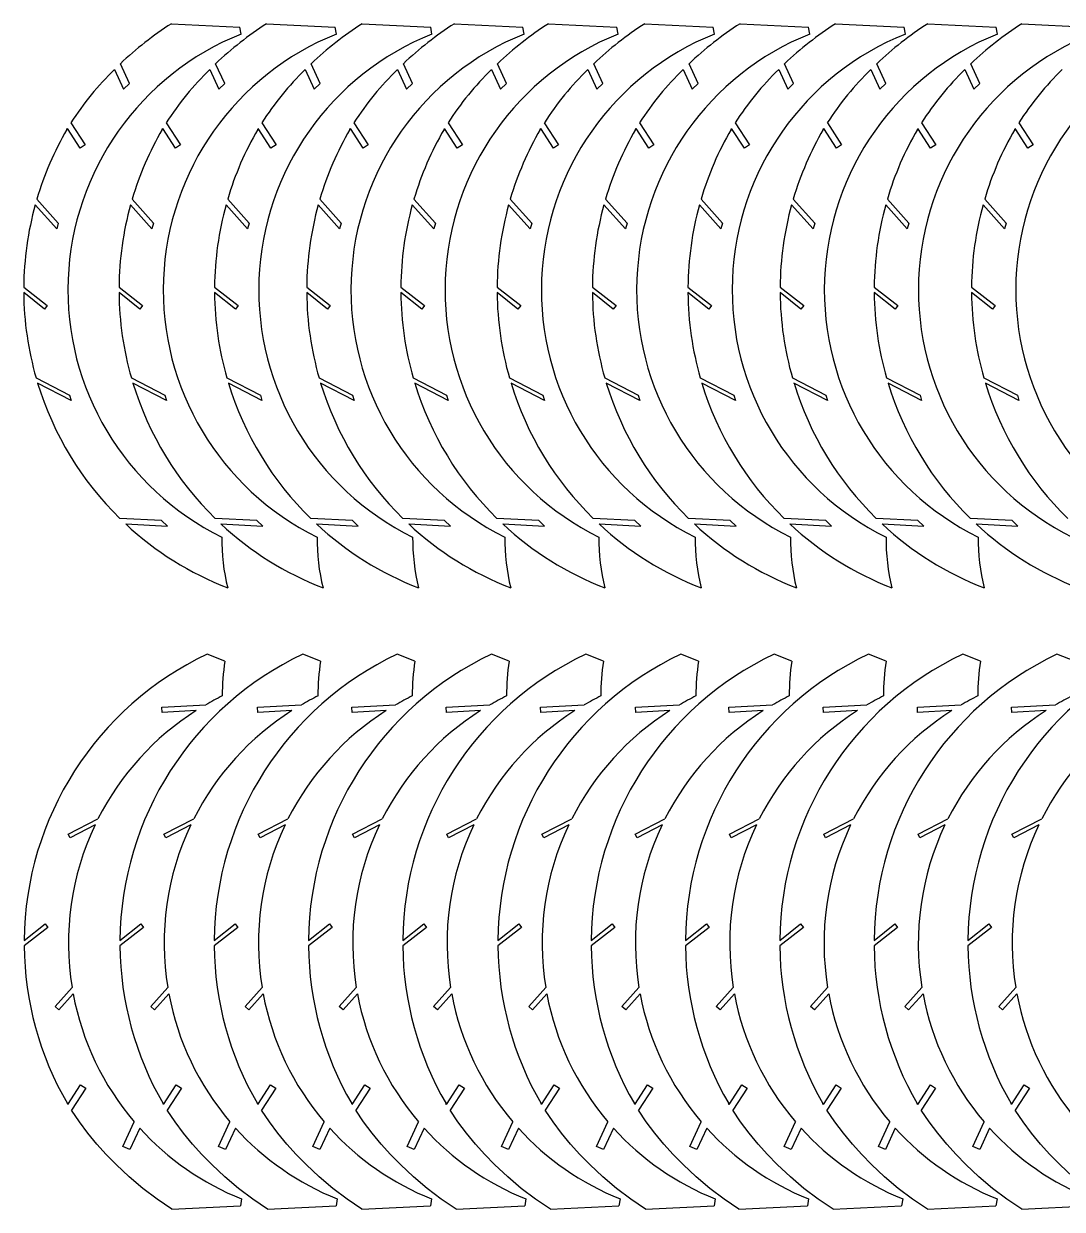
# Model space of a CAD drawing. Extents: x 1.5 to 79, y 1.7 to 45.3.
# Drawn here: x 1.55 to 39.7, y 1.72 to 45.29 of the extents above; entities that cross this region are included whole.
import ezdxf

# ---------------------------------------------------------------- set-up
doc = ezdxf.new("R2010")
doc.units = 0
doc.layers.get('0').update_dxf_attribs({"linetype": 'CONTINUOUS'})

msp = doc.modelspace()

# ---------------------------------------------------------------- linework, layer by layer
at = {"color": 7, "linetype": 'CONTINUOUS'}
for p, q in [((6.973, 45.29), (9.49, 45.158)), ((9.535, 44.909), (9.49, 45.158)), ((10.473, 45.29), (12.991, 45.158)), ((13.035, 44.909), (12.991, 45.158)), ((13.983, 45.29), (16.501, 45.158)), ((16.545, 44.909), (16.501, 45.158)), ((17.368, 45.29), (19.886, 45.158)), ((19.93, 44.909), (19.886, 45.158)), ((20.824, 45.29), (23.342, 45.158)), ((23.387, 44.909), (23.342, 45.158)), ((24.361, 45.29), (26.879, 45.158)), ((26.924, 44.909), (26.879, 45.158)), ((27.862, 45.29), (30.38, 45.158)), ((30.424, 44.909), (30.38, 45.158)), ((31.372, 45.29), (33.889, 45.158)), ((33.934, 44.909), (33.889, 45.158)), ((34.757, 45.29), (37.275, 45.158)), ((37.319, 44.909), (37.275, 45.158)), ((38.213, 45.29), (40.731, 45.158)), ((4.883, 43.61), (5.214, 42.887)), ((5.431, 43.097), (5.099, 43.82)), ((8.383, 43.61), (8.715, 42.887)), ((8.931, 43.097), (8.6, 43.82)), ((11.893, 43.61), (12.224, 42.887)), ((12.441, 43.097), (12.11, 43.82)), ((15.278, 43.61), (15.61, 42.887)), ((15.826, 43.097), (15.495, 43.82)), ((18.734, 43.61), (19.066, 42.887)), ((19.283, 43.097), (18.951, 43.82)), ((22.272, 43.61), (22.603, 42.887)), ((22.82, 43.097), (22.488, 43.82)), ((25.772, 43.61), (26.103, 42.887)), ((26.32, 43.097), (25.989, 43.82)), ((29.282, 43.61), (29.613, 42.887)), ((29.83, 43.097), (29.498, 43.82)), ((32.667, 43.61), (32.998, 42.887)), ((33.215, 43.097), (32.884, 43.82)), ((36.123, 43.61), (36.455, 42.887)), ((36.672, 43.097), (36.34, 43.82)), ((5.214, 42.887), (5.431, 43.097)), ((8.715, 42.887), (8.931, 43.097)), ((12.224, 42.887), (12.441, 43.097)), ((15.61, 42.887), (15.826, 43.097)), ((19.066, 42.887), (19.283, 43.097)), ((22.603, 42.887), (22.82, 43.097)), ((26.103, 42.887), (26.32, 43.097)), ((29.613, 42.887), (29.83, 43.097)), ((32.998, 42.887), (33.215, 43.097)), ((36.455, 42.887), (36.672, 43.097)), ((3.137, 41.407), (3.154, 41.437)), ((3.621, 40.712), (3.154, 41.437)), ((3.285, 41.651), (3.81, 40.834)), ((6.637, 41.407), (6.654, 41.437)), ((7.121, 40.712), (6.654, 41.437)), ((6.785, 41.651), (7.311, 40.834)), ((10.147, 41.407), (10.164, 41.437)), ((10.631, 40.712), (10.164, 41.437)), ((10.295, 41.651), (10.82, 40.834)), ((13.532, 41.407), (13.549, 41.437)), ((14.016, 40.712), (13.549, 41.437)), ((13.68, 41.651), (14.206, 40.834)), ((16.988, 41.407), (17.006, 41.437)), ((17.472, 40.712), (17.006, 41.437)), ((17.136, 41.651), (17.662, 40.834)), ((20.525, 41.407), (20.543, 41.437)), ((21.009, 40.712), (20.543, 41.437)), ((20.673, 41.651), (21.199, 40.834)), ((24.026, 41.407), (24.043, 41.437)), ((24.51, 40.712), (24.043, 41.437)), ((24.174, 41.651), (24.699, 40.834)), ((27.536, 41.407), (27.553, 41.437)), ((28.02, 40.712), (27.553, 41.437)), ((27.684, 41.651), (28.209, 40.834)), ((30.921, 41.407), (30.938, 41.437)), ((31.405, 40.712), (30.938, 41.437)), ((31.069, 41.651), (31.594, 40.834)), ((34.377, 41.407), (34.394, 41.437)), ((34.861, 40.712), (34.394, 41.437)), ((34.525, 41.651), (35.051, 40.834)), ((37.953, 41.407), (37.97, 41.437)), ((38.436, 40.712), (37.97, 41.437)), ((38.1, 41.651), (38.626, 40.834)), ((3.81, 40.834), (3.621, 40.712)), ((7.311, 40.834), (7.121, 40.712)), ((10.82, 40.834), (10.631, 40.712)), ((14.206, 40.834), (14.016, 40.712)), ((17.662, 40.834), (17.472, 40.712)), ((21.199, 40.834), (21.009, 40.712)), ((24.699, 40.834), (24.51, 40.712)), ((28.209, 40.834), (28.02, 40.712)), ((31.594, 40.834), (31.405, 40.712)), ((35.051, 40.834), (34.861, 40.712)), ((38.626, 40.834), (38.436, 40.712)), ((2.033, 38.846), (2.821, 37.964)), ((5.533, 38.846), (6.321, 37.964)), ((9.043, 38.846), (9.831, 37.964)), ((12.428, 38.846), (13.216, 37.964)), ((15.885, 38.846), (16.672, 37.964)), ((19.422, 38.846), (20.21, 37.964)), ((22.922, 38.846), (23.71, 37.964)), ((26.432, 38.846), (27.22, 37.964)), ((29.817, 38.846), (30.605, 37.964)), ((33.274, 38.846), (34.061, 37.964)), ((36.849, 38.846), (37.637, 37.964)), ((2.76, 37.751), (1.972, 38.633)), ((6.26, 37.751), (5.472, 38.633)), ((9.77, 37.751), (8.982, 38.633)), ((13.155, 37.751), (12.367, 38.633)), ((16.611, 37.751), (15.824, 38.633)), ((20.149, 37.751), (19.361, 38.633)), ((23.649, 37.751), (22.861, 38.633)), ((27.159, 37.751), (26.371, 38.633)), ((30.544, 37.751), (29.756, 38.633)), ((34, 37.751), (33.213, 38.633)), ((37.576, 37.751), (36.788, 38.633)), ((2.821, 37.964), (2.76, 37.751)), ((6.321, 37.964), (6.26, 37.751)), ((9.831, 37.964), (9.77, 37.751)), ((13.216, 37.964), (13.155, 37.751)), ((16.672, 37.964), (16.611, 37.751)), ((20.21, 37.964), (20.149, 37.751)), ((23.71, 37.964), (23.649, 37.751)), ((27.22, 37.964), (27.159, 37.751)), ((30.605, 37.964), (30.544, 37.751)), ((34.061, 37.964), (34, 37.751)), ((37.637, 37.964), (37.576, 37.751)), ((1.55, 35.613), (2.416, 34.929)), ((2.316, 34.802), (1.55, 35.407)), ((5.05, 35.613), (5.917, 34.929)), ((5.817, 34.802), (5.05, 35.407)), ((8.56, 35.613), (9.427, 34.929)), ((9.326, 34.802), (8.56, 35.407)), ((11.945, 35.613), (12.812, 34.929)), ((12.712, 34.802), (11.945, 35.407)), ((15.401, 35.613), (16.268, 34.929)), ((16.168, 34.802), (15.401, 35.407)), ((18.939, 35.613), (19.805, 34.929)), ((19.705, 34.802), (18.939, 35.407)), ((22.439, 35.613), (23.306, 34.929)), ((23.205, 34.802), (22.439, 35.407)), ((25.949, 35.613), (26.815, 34.929)), ((26.715, 34.802), (25.949, 35.407)), ((29.334, 35.613), (30.201, 34.929)), ((30.1, 34.802), (29.334, 35.407)), ((32.79, 35.613), (33.657, 34.929)), ((33.557, 34.802), (32.79, 35.407)), ((36.366, 35.613), (37.232, 34.929)), ((37.132, 34.802), (36.366, 35.407)), ((2.416, 34.929), (2.316, 34.802)), ((5.917, 34.929), (5.817, 34.802)), ((9.427, 34.929), (9.326, 34.802)), ((12.812, 34.929), (12.712, 34.802)), ((16.268, 34.929), (16.168, 34.802)), ((19.805, 34.929), (19.705, 34.802)), ((23.306, 34.929), (23.205, 34.802)), ((26.815, 34.929), (26.715, 34.802)), ((30.201, 34.929), (30.1, 34.802)), ((33.657, 34.929), (33.557, 34.802)), ((37.232, 34.929), (37.132, 34.802)), ((2.003, 32.273), (3.234, 31.639)), ((5.504, 32.273), (6.734, 31.639)), ((9.014, 32.273), (10.244, 31.639)), ((12.399, 32.273), (13.629, 31.639)), ((15.855, 32.273), (17.085, 31.639)), ((19.392, 32.273), (20.623, 31.639)), ((22.893, 32.273), (24.123, 31.639)), ((26.403, 32.273), (27.633, 31.639)), ((29.788, 32.273), (31.018, 31.639)), ((33.244, 32.273), (34.474, 31.639)), ((36.819, 32.273), (38.05, 31.639)), ((3.291, 31.447), (2.06, 32.081)), ((6.791, 31.447), (5.561, 32.081)), ((10.301, 31.447), (9.07, 32.081)), ((13.686, 31.447), (12.456, 32.081)), ((17.142, 31.447), (15.912, 32.081)), ((20.68, 31.447), (19.449, 32.081)), ((24.18, 31.447), (22.949, 32.081)), ((27.69, 31.447), (26.459, 32.081)), ((31.075, 31.447), (29.844, 32.081)), ((34.531, 31.447), (33.301, 32.081)), ((38.107, 31.447), (36.876, 32.081)), ((3.234, 31.639), (3.291, 31.447)), ((6.734, 31.639), (6.791, 31.447)), ((10.244, 31.639), (10.301, 31.447)), ((13.629, 31.639), (13.686, 31.447)), ((17.085, 31.639), (17.142, 31.447)), ((20.623, 31.639), (20.68, 31.447)), ((24.123, 31.639), (24.18, 31.447)), ((27.633, 31.639), (27.69, 31.447)), ((31.018, 31.639), (31.075, 31.447)), ((34.474, 31.639), (34.531, 31.447)), ((38.05, 31.639), (38.107, 31.447)), ((6.614, 27.029), (5.082, 27.11)), ((6.827, 26.826), (6.614, 27.029)), ((10.114, 27.029), (8.582, 27.11)), ((10.327, 26.826), (10.114, 27.029)), ((13.624, 27.029), (12.092, 27.11)), ((13.837, 26.826), (13.624, 27.029)), ((17.009, 27.029), (15.477, 27.11)), ((17.222, 26.826), (17.009, 27.029)), ((20.465, 27.029), (18.934, 27.11)), ((20.679, 26.826), (20.465, 27.029)), ((24.003, 27.029), (22.471, 27.11)), ((24.216, 26.826), (24.003, 27.029)), ((27.503, 27.029), (25.971, 27.11)), ((27.716, 26.826), (27.503, 27.029)), ((31.013, 27.029), (29.481, 27.11)), ((31.226, 26.826), (31.013, 27.029)), ((34.398, 27.029), (32.866, 27.11)), ((34.611, 26.826), (34.398, 27.029)), ((37.854, 27.029), (36.322, 27.11)), ((38.067, 26.826), (37.854, 27.029)), ((5.295, 26.906), (6.827, 26.826)), ((8.795, 26.906), (10.327, 26.826)), ((12.305, 26.906), (13.837, 26.826)), ((15.69, 26.906), (17.222, 26.826)), ((19.147, 26.906), (20.679, 26.826)), ((22.684, 26.906), (24.216, 26.826)), ((26.184, 26.906), (27.716, 26.826)), ((29.694, 26.906), (31.226, 26.826)), ((33.079, 26.906), (34.611, 26.826)), ((36.536, 26.906), (38.067, 26.826)), ((8.941, 21.868), (8.287, 22.123)), ((12.456, 21.868), (11.802, 22.123)), ((15.92, 21.868), (15.266, 22.123)), ((19.384, 21.868), (18.73, 22.123)), ((22.847, 21.868), (22.193, 22.123)), ((26.341, 21.868), (25.687, 22.123)), ((29.767, 21.868), (29.113, 22.123)), ((33.23, 21.868), (32.577, 22.123)), ((36.694, 21.868), (36.04, 22.123)), ((40.158, 21.868), (39.504, 22.123)), ((6.622, 20.176), (8.233, 20.26)), ((6.632, 19.982), (6.622, 20.176)), ((7.883, 20.047), (6.632, 19.982)), ((10.137, 20.176), (11.749, 20.26)), ((10.147, 19.982), (10.137, 20.176)), ((11.399, 20.047), (10.147, 19.982)), ((13.601, 20.176), (15.212, 20.26)), ((13.611, 19.982), (13.601, 20.176)), ((14.863, 20.047), (13.611, 19.982)), ((17.065, 20.176), (18.676, 20.26)), ((17.075, 19.982), (17.065, 20.176)), ((18.326, 20.047), (17.075, 19.982)), ((20.528, 20.176), (22.14, 20.26)), ((20.539, 19.982), (20.528, 20.176)), ((21.79, 20.047), (20.539, 19.982)), ((24.022, 20.176), (25.633, 20.26)), ((24.032, 19.982), (24.022, 20.176)), ((25.283, 20.047), (24.032, 19.982)), ((27.448, 20.176), (29.059, 20.26)), ((27.458, 19.982), (27.448, 20.176)), ((28.709, 20.047), (27.458, 19.982)), ((30.912, 20.176), (32.523, 20.26)), ((30.922, 19.982), (30.912, 20.176)), ((32.173, 20.047), (30.922, 19.982)), ((34.375, 20.176), (35.987, 20.26)), ((34.385, 19.982), (34.375, 20.176)), ((35.637, 20.047), (34.385, 19.982)), ((37.839, 20.176), (39.451, 20.26)), ((37.849, 19.982), (37.839, 20.176)), ((39.101, 20.047), (37.849, 19.982)), ((3.186, 15.502), (4.278, 16.066)), ((4.172, 15.848), (3.252, 15.374)), ((6.701, 15.502), (7.794, 16.066)), ((7.687, 15.848), (6.767, 15.374)), ((10.165, 15.502), (11.257, 16.066)), ((11.151, 15.848), (10.231, 15.374)), ((13.629, 15.502), (14.721, 16.066)), ((14.614, 15.848), (13.695, 15.374)), ((17.092, 15.502), (18.185, 16.066)), ((18.078, 15.848), (17.159, 15.374)), ((20.586, 15.502), (21.678, 16.066)), ((21.572, 15.848), (20.652, 15.374)), ((24.012, 15.502), (25.104, 16.066)), ((24.998, 15.848), (24.078, 15.374)), ((27.475, 15.502), (28.568, 16.066)), ((28.461, 15.848), (27.542, 15.374)), ((30.939, 15.502), (32.032, 16.066)), ((31.925, 15.848), (31.006, 15.374)), ((34.403, 15.502), (35.496, 16.066)), ((35.389, 15.848), (34.469, 15.374)), ((37.851, 15.502), (38.944, 16.066)), ((38.837, 15.848), (37.918, 15.374)), ((3.252, 15.374), (3.186, 15.502)), ((6.767, 15.374), (6.701, 15.502)), ((10.231, 15.374), (10.165, 15.502)), ((13.695, 15.374), (13.629, 15.502)), ((17.159, 15.374), (17.092, 15.502)), ((20.652, 15.374), (20.586, 15.502)), ((24.078, 15.374), (24.012, 15.502)), ((27.542, 15.374), (27.475, 15.502)), ((31.006, 15.374), (30.939, 15.502)), ((34.469, 15.374), (34.403, 15.502)), ((37.918, 15.374), (37.851, 15.502)), ((1.568, 11.605), (2.334, 12.21)), ((2.334, 12.21), (2.435, 12.083)), ((5.083, 11.605), (5.85, 12.21)), ((5.85, 12.21), (5.95, 12.083)), ((8.547, 11.605), (9.314, 12.21)), ((9.314, 12.21), (9.414, 12.083)), ((12.011, 11.605), (12.777, 12.21)), ((12.777, 12.21), (12.877, 12.083)), ((15.474, 11.605), (16.241, 12.21)), ((16.241, 12.21), (16.341, 12.083)), ((18.968, 11.605), (19.734, 12.21)), ((19.734, 12.21), (19.835, 12.083)), ((22.394, 11.605), (23.16, 12.21)), ((23.16, 12.21), (23.26, 12.083)), ((25.857, 11.605), (26.624, 12.21)), ((26.624, 12.21), (26.724, 12.083)), ((29.321, 11.605), (30.088, 12.21)), ((30.088, 12.21), (30.188, 12.083)), ((32.785, 11.605), (33.552, 12.21)), ((33.552, 12.21), (33.652, 12.083)), ((36.234, 11.605), (37, 12.21)), ((37, 12.21), (37.1, 12.083)), ((2.435, 12.083), (1.568, 11.4)), ((5.95, 12.083), (5.083, 11.4)), ((9.414, 12.083), (8.547, 11.4)), ((12.877, 12.083), (12.011, 11.4)), ((16.341, 12.083), (15.474, 11.4)), ((19.835, 12.083), (18.968, 11.4)), ((23.26, 12.083), (22.394, 11.4)), ((26.724, 12.083), (25.857, 11.4)), ((30.188, 12.083), (29.321, 11.4)), ((33.652, 12.083), (32.785, 11.4)), ((37.1, 12.083), (36.234, 11.4)), ((2.699, 9.173), (3.324, 9.873)), ((3.365, 9.638), (2.839, 9.048)), ((6.214, 9.173), (6.84, 9.873)), ((6.881, 9.638), (6.354, 9.048)), ((9.678, 9.173), (10.303, 9.873)), ((10.345, 9.638), (9.818, 9.048)), ((13.142, 9.173), (13.767, 9.873)), ((13.808, 9.638), (13.282, 9.048)), ((16.606, 9.173), (17.231, 9.873)), ((17.272, 9.638), (16.745, 9.048)), ((20.099, 9.173), (20.724, 9.873)), ((20.766, 9.638), (20.239, 9.048)), ((23.525, 9.173), (24.15, 9.873)), ((24.191, 9.638), (23.665, 9.048)), ((26.989, 9.173), (27.614, 9.873)), ((27.655, 9.638), (27.129, 9.048)), ((30.453, 9.173), (31.078, 9.873)), ((31.119, 9.638), (30.592, 9.048)), ((33.916, 9.173), (34.542, 9.873)), ((34.583, 9.638), (34.056, 9.048)), ((37.365, 9.173), (37.99, 9.873)), ((38.031, 9.638), (37.505, 9.048)), ((2.839, 9.048), (2.699, 9.173)), ((6.354, 9.048), (6.214, 9.173)), ((9.818, 9.048), (9.678, 9.173)), ((13.282, 9.048), (13.142, 9.173)), ((16.745, 9.048), (16.606, 9.173)), ((20.239, 9.048), (20.099, 9.173)), ((23.665, 9.048), (23.525, 9.173)), ((27.129, 9.048), (26.989, 9.173)), ((30.592, 9.048), (30.453, 9.173)), ((34.056, 9.048), (33.916, 9.173)), ((37.505, 9.048), (37.365, 9.173)), ((3.172, 5.575), (3.639, 6.3)), ((3.828, 6.178), (3.303, 5.361)), ((3.639, 6.3), (3.828, 6.178)), ((6.687, 5.575), (7.154, 6.3)), ((7.344, 6.178), (6.818, 5.361)), ((7.154, 6.3), (7.344, 6.178)), ((10.151, 5.575), (10.618, 6.3)), ((10.808, 6.178), (10.282, 5.361)), ((10.618, 6.3), (10.808, 6.178)), ((13.615, 5.575), (14.082, 6.3)), ((14.271, 6.178), (13.745, 5.361)), ((14.082, 6.3), (14.271, 6.178)), ((17.079, 5.575), (17.545, 6.3)), ((17.735, 6.178), (17.209, 5.361)), ((17.545, 6.3), (17.735, 6.178)), ((20.572, 5.575), (21.039, 6.3)), ((21.228, 6.178), (20.703, 5.361)), ((21.039, 6.3), (21.228, 6.178)), ((23.998, 5.575), (24.465, 6.3)), ((24.654, 6.178), (24.129, 5.361)), ((24.465, 6.3), (24.654, 6.178)), ((27.462, 5.575), (27.928, 6.3)), ((28.118, 6.178), (27.592, 5.361)), ((27.928, 6.3), (28.118, 6.178)), ((30.926, 5.575), (31.392, 6.3)), ((31.582, 6.178), (31.056, 5.361)), ((31.392, 6.3), (31.582, 6.178)), ((34.389, 5.575), (34.856, 6.3)), ((35.046, 6.178), (34.52, 5.361)), ((34.856, 6.3), (35.046, 6.178)), ((37.838, 5.575), (38.304, 6.3)), ((38.494, 6.178), (37.968, 5.361)), ((38.304, 6.3), (38.494, 6.178)), ((3.172, 5.575), (3.155, 5.605)), ((6.687, 5.575), (6.67, 5.605)), ((10.151, 5.575), (10.134, 5.605)), ((13.615, 5.575), (13.598, 5.605)), ((17.079, 5.575), (17.061, 5.605)), ((20.572, 5.575), (20.555, 5.605)), ((23.998, 5.575), (23.981, 5.605)), ((27.462, 5.575), (27.444, 5.605)), ((30.926, 5.575), (30.908, 5.605)), ((34.389, 5.575), (34.372, 5.605)), ((37.838, 5.575), (37.821, 5.605)), ((5.19, 4.034), (5.606, 4.941)), ((8.706, 4.034), (9.122, 4.941)), ((12.17, 4.034), (12.585, 4.941)), ((15.633, 4.034), (16.049, 4.941)), ((19.097, 4.034), (19.513, 4.941)), ((22.591, 4.034), (23.006, 4.941)), ((26.016, 4.034), (26.432, 4.941)), ((29.48, 4.034), (29.896, 4.941)), ((32.944, 4.034), (33.36, 4.941)), ((36.408, 4.034), (36.824, 4.941)), ((5.812, 4.707), (5.449, 3.915)), ((9.327, 4.707), (8.964, 3.915)), ((12.791, 4.707), (12.428, 3.915)), ((16.255, 4.707), (15.892, 3.915)), ((19.719, 4.707), (19.356, 3.915)), ((23.212, 4.707), (22.849, 3.915)), ((26.638, 4.707), (26.275, 3.915)), ((30.102, 4.707), (29.739, 3.915)), ((33.565, 4.707), (33.203, 3.915)), ((37.029, 4.707), (36.666, 3.915)), ((5.449, 3.915), (5.19, 4.034)), ((8.964, 3.915), (8.706, 4.034)), ((12.428, 3.915), (12.17, 4.034)), ((15.892, 3.915), (15.633, 4.034)), ((19.356, 3.915), (19.097, 4.034)), ((22.849, 3.915), (22.591, 4.034)), ((26.275, 3.915), (26.016, 4.034)), ((29.739, 3.915), (29.48, 4.034)), ((33.203, 3.915), (32.944, 4.034)), ((36.666, 3.915), (36.408, 4.034)), ((6.991, 1.722), (9.509, 1.854)), ((9.553, 2.103), (9.509, 1.854)), ((10.506, 1.722), (13.024, 1.854)), ((13.069, 2.103), (13.024, 1.854)), ((13.97, 1.722), (16.488, 1.854)), ((16.532, 2.103), (16.488, 1.854)), ((17.434, 1.722), (19.951, 1.854)), ((19.996, 2.103), (19.951, 1.854)), ((20.897, 1.722), (23.415, 1.854)), ((23.46, 2.103), (23.415, 1.854)), ((24.391, 1.722), (26.909, 1.854)), ((26.953, 2.103), (26.909, 1.854)), ((27.817, 1.722), (30.335, 1.854)), ((30.379, 2.103), (30.335, 1.854)), ((31.28, 1.722), (33.798, 1.854)), ((33.843, 2.103), (33.798, 1.854)), ((34.744, 1.722), (37.262, 1.854)), ((37.307, 2.103), (37.262, 1.854)), ((38.208, 1.722), (40.726, 1.854))]:
    msp.add_line(p, q, dxfattribs=at)
for points in [[(6.991, 1.722), (6.447, 2.093), (5.921, 2.492), (5.42, 2.915), (4.942, 3.362), (4.582, 3.73), (4.235, 4.115), (3.905, 4.516), (3.593, 4.93), (3.303, 5.361)], [(10.506, 1.722), (9.962, 2.093), (9.436, 2.492), (8.935, 2.915), (8.457, 3.362), (8.097, 3.73), (7.751, 4.115), (7.42, 4.516), (7.109, 4.93), (6.818, 5.361)], [(13.97, 1.722), (13.426, 2.093), (12.9, 2.492), (12.399, 2.915), (11.921, 3.362), (11.561, 3.73), (11.214, 4.115), (10.884, 4.516), (10.572, 4.93), (10.282, 5.361)], [(17.434, 1.722), (16.889, 2.093), (16.364, 2.492), (15.863, 2.915), (15.384, 3.362), (15.024, 3.73), (14.678, 4.115), (14.348, 4.516), (14.036, 4.93), (13.745, 5.361)], [(20.897, 1.722), (20.353, 2.093), (19.827, 2.492), (19.327, 2.915), (18.848, 3.362), (18.488, 3.73), (18.142, 4.115), (17.812, 4.516), (17.5, 4.93), (17.209, 5.361)], [(24.391, 1.722), (23.847, 2.093), (23.321, 2.492), (22.82, 2.915), (22.342, 3.362), (21.982, 3.73), (21.635, 4.115), (21.305, 4.516), (20.993, 4.93), (20.703, 5.361)], [(27.817, 1.722), (27.273, 2.093), (26.747, 2.492), (26.246, 2.915), (25.768, 3.362), (25.408, 3.73), (25.061, 4.115), (24.731, 4.516), (24.419, 4.93), (24.129, 5.361)], [(31.28, 1.722), (30.736, 2.093), (30.211, 2.492), (29.71, 2.915), (29.231, 3.362), (28.871, 3.73), (28.525, 4.115), (28.195, 4.516), (27.883, 4.93), (27.592, 5.361)], [(34.744, 1.722), (34.2, 2.093), (33.674, 2.492), (33.174, 2.915), (32.695, 3.362), (32.335, 3.73), (31.989, 4.115), (31.659, 4.516), (31.347, 4.93), (31.056, 5.361)], [(38.208, 1.722), (37.664, 2.093), (37.138, 2.492), (36.637, 2.915), (36.159, 3.362), (35.799, 3.73), (35.453, 4.115), (35.122, 4.516), (34.811, 4.93), (34.52, 5.361)], [(41.657, 1.722), (41.112, 2.093), (40.587, 2.492), (40.086, 2.915), (39.607, 3.362), (39.247, 3.73), (38.901, 4.115), (38.571, 4.516), (38.259, 4.93), (37.968, 5.361)]]:
    msp.add_lwpolyline(points, dxfattribs=at)
for centre, radius, start, end in [((13.3, 35.509), 10.126, 111.8286, 243.7767), ((13.913, 34.517), 12.815, 122.7909, 133.4515), ((16.801, 35.509), 10.126, 111.8286, 243.7767), ((17.413, 34.517), 12.815, 122.7909, 133.4515), ((20.31, 35.509), 10.126, 111.8286, 243.7767), ((20.923, 34.517), 12.815, 122.7909, 133.4515), ((23.696, 35.509), 10.126, 111.8286, 243.7767), ((24.308, 34.517), 12.815, 122.7909, 133.4515), ((27.152, 35.509), 10.126, 111.8286, 243.7767), ((27.764, 34.517), 12.815, 122.7909, 133.4515), ((30.689, 35.509), 10.126, 111.8286, 243.7767), ((31.302, 34.517), 12.815, 122.7909, 133.4515), ((34.189, 35.509), 10.126, 111.8286, 243.7767), ((34.802, 34.517), 12.815, 122.7909, 133.4515), ((37.699, 35.509), 10.126, 111.8286, 243.7767), ((38.312, 34.517), 12.815, 122.7909, 133.4515), ((41.084, 35.509), 10.126, 111.8286, 243.7767), ((41.697, 34.517), 12.815, 122.7909, 133.4515), ((44.541, 35.509), 10.126, 111.8286, 243.7767), ((45.153, 34.517), 12.815, 122.7909, 133.4515), ((48.116, 35.509), 10.126, 111.8286, 243.7767), ((12.957, 35.392), 11.521, 134.4953, 147.0954), ((16.458, 35.392), 11.521, 134.4953, 147.0954), ((19.967, 35.392), 11.521, 134.4953, 147.0954), ((23.353, 35.392), 11.521, 134.4953, 147.0954), ((26.809, 35.392), 11.521, 134.4953, 147.0954), ((30.346, 35.392), 11.521, 134.4953, 147.0954), ((33.846, 35.392), 11.521, 134.4953, 147.0954), ((37.356, 35.392), 11.521, 134.4953, 147.0954), ((40.741, 35.392), 11.521, 134.4953, 147.0954), ((44.198, 35.392), 11.521, 134.4953, 147.0954), ((47.773, 35.392), 11.521, 134.4953, 147.0954), ((13.3, 35.509), 11.751, 149.873, 163.5013), ((16.801, 35.509), 11.751, 149.873, 163.5013), ((20.31, 35.509), 11.751, 149.873, 163.5013), ((23.696, 35.509), 11.751, 149.873, 163.5013), ((27.152, 35.509), 11.751, 149.873, 163.5013), ((30.689, 35.509), 11.751, 149.873, 163.5013), ((34.189, 35.509), 11.751, 149.873, 163.5013), ((37.699, 35.509), 11.751, 149.873, 163.5013), ((41.084, 35.509), 11.751, 149.873, 163.5013), ((44.541, 35.509), 11.751, 149.873, 163.5013), ((48.116, 35.509), 11.751, 149.873, 163.5013), ((13.3, 35.509), 11.751, 164.5818, 179.4948), ((16.801, 35.509), 11.751, 164.5818, 179.4948), ((20.31, 35.509), 11.751, 164.5818, 179.4948), ((23.696, 35.509), 11.751, 164.5818, 179.4948), ((27.152, 35.509), 11.751, 164.5818, 179.4948), ((30.689, 35.509), 11.751, 164.5818, 179.4948), ((34.189, 35.509), 11.751, 164.5818, 179.4948), ((37.699, 35.509), 11.751, 164.5818, 179.4948), ((41.084, 35.509), 11.751, 164.5818, 179.4948), ((44.541, 35.509), 11.751, 164.5818, 179.4948), ((48.116, 35.509), 11.751, 164.5818, 179.4948), ((13.3, 35.509), 11.751, 180.4982, 195.9841), ((16.801, 35.509), 11.751, 180.4982, 195.9841), ((20.31, 35.509), 11.751, 180.4982, 195.9841), ((23.696, 35.509), 11.751, 180.4982, 195.9841), ((27.152, 35.509), 11.751, 180.4982, 195.9841), ((30.689, 35.509), 11.751, 180.4982, 195.9841), ((34.189, 35.509), 11.751, 180.4982, 195.9841), ((37.699, 35.509), 11.751, 180.4982, 195.9841), ((41.084, 35.509), 11.751, 180.4982, 195.9841), ((44.541, 35.509), 11.751, 180.4982, 195.9841), ((48.116, 35.509), 11.751, 180.4982, 195.9841), ((13.3, 35.509), 11.751, 196.9609, 225.6236), ((16.801, 35.509), 11.751, 196.9609, 225.6236), ((20.31, 35.509), 11.751, 196.9609, 225.6236), ((23.696, 35.509), 11.751, 196.9609, 225.6236), ((27.152, 35.509), 11.751, 196.9609, 225.6236), ((30.689, 35.509), 11.751, 196.9609, 225.6236), ((34.189, 35.509), 11.751, 196.9609, 225.6236), ((37.699, 35.509), 11.751, 196.9609, 225.6236), ((41.084, 35.509), 11.751, 196.9609, 225.6236), ((44.541, 35.509), 11.751, 196.9609, 225.6236), ((48.116, 35.509), 11.751, 196.9609, 225.6236), ((13.3, 35.509), 11.751, 227.0598, 248.766), ((16.801, 35.509), 11.751, 227.0598, 248.766), ((20.31, 35.509), 11.751, 227.0598, 248.766), ((23.696, 35.509), 11.751, 227.0598, 248.766), ((27.152, 35.509), 11.751, 227.0598, 248.766), ((30.689, 35.509), 11.751, 227.0598, 248.766), ((34.189, 35.509), 11.751, 227.0598, 248.766), ((37.699, 35.509), 11.751, 227.0598, 248.766), ((41.084, 35.509), 11.751, 227.0598, 248.766), ((44.541, 35.509), 11.751, 227.0598, 248.766), ((16.207, 26.34), 7.382, 179.3412, 193.9892), ((19.708, 26.34), 7.382, 179.3412, 193.9892), ((23.218, 26.34), 7.382, 179.3412, 193.9892), ((26.603, 26.34), 7.382, 179.3412, 193.9892), ((30.059, 26.34), 7.382, 179.3412, 193.9892), ((33.596, 26.34), 7.382, 179.3412, 193.9892), ((37.097, 26.34), 7.382, 179.3412, 193.9892), ((40.606, 26.34), 7.382, 179.3412, 193.9892), ((43.992, 26.34), 7.382, 179.3412, 193.9892), ((13.318, 11.503), 11.751, 115.3518, 179.5018), ((16.834, 11.503), 11.751, 115.3518, 179.5018), ((20.297, 11.503), 11.751, 115.3518, 179.5018), ((16.366, 20.663), 7.523, 170.7842, 180.58), ((23.761, 11.503), 11.751, 115.3518, 179.5018), ((19.881, 20.663), 7.523, 170.7842, 180.58), ((27.225, 11.503), 11.751, 115.3518, 179.5018), ((23.345, 20.663), 7.523, 170.7842, 180.58), ((30.718, 11.503), 11.751, 115.3518, 179.5018), ((26.809, 20.663), 7.523, 170.7842, 180.58), ((34.144, 11.503), 11.751, 115.3518, 179.5018), ((30.273, 20.663), 7.523, 170.7842, 180.58), ((37.608, 11.503), 11.751, 115.3518, 179.5018), ((33.766, 20.663), 7.523, 170.7842, 180.58), ((41.072, 11.503), 11.751, 115.3518, 179.5018), ((37.192, 20.663), 7.523, 170.7842, 180.58), ((44.536, 11.503), 11.751, 115.3518, 179.5018), ((40.656, 20.663), 7.523, 170.7842, 180.58), ((47.984, 11.503), 11.751, 115.3518, 179.5018), ((44.12, 20.663), 7.523, 170.7842, 180.58), ((13.318, 11.503), 10.126, 116.2233, 120.1435), ((16.834, 11.503), 10.126, 116.2233, 120.1435), ((20.297, 11.503), 10.126, 116.2233, 120.1435), ((23.761, 11.503), 10.126, 116.2233, 120.1435), ((27.225, 11.503), 10.126, 116.2233, 120.1435), ((30.718, 11.503), 10.126, 116.2233, 120.1435), ((34.144, 11.503), 10.126, 116.2233, 120.1435), ((37.608, 11.503), 10.126, 116.2233, 120.1435), ((41.072, 11.503), 10.126, 116.2233, 120.1435), ((44.536, 11.503), 10.126, 116.2233, 120.1435), ((13.318, 11.503), 10.126, 122.4612, 153.2211), ((16.834, 11.503), 10.126, 122.4612, 153.2211), ((20.297, 11.503), 10.126, 122.4612, 153.2211), ((23.761, 11.503), 10.126, 122.4612, 153.2211), ((27.225, 11.503), 10.126, 122.4612, 153.2211), ((30.718, 11.503), 10.126, 122.4612, 153.2211), ((34.144, 11.503), 10.126, 122.4612, 153.2211), ((37.608, 11.503), 10.126, 122.4612, 153.2211), ((41.072, 11.503), 10.126, 122.4612, 153.2211), ((44.536, 11.503), 10.126, 122.4612, 153.2211), ((47.984, 11.503), 10.126, 122.4612, 153.2211), ((13.318, 11.503), 10.126, 154.5935, 189.2621), ((16.834, 11.503), 10.126, 154.5935, 189.2621), ((20.297, 11.503), 10.126, 154.5935, 189.2621), ((23.761, 11.503), 10.126, 154.5935, 189.2621), ((27.225, 11.503), 10.126, 154.5935, 189.2621), ((30.718, 11.503), 10.126, 154.5935, 189.2621), ((34.144, 11.503), 10.126, 154.5935, 189.2621), ((37.608, 11.503), 10.126, 154.5935, 189.2621), ((41.072, 11.503), 10.126, 154.5935, 189.2621), ((44.536, 11.503), 10.126, 154.5935, 189.2621), ((47.984, 11.503), 10.126, 154.5935, 189.2621), ((13.318, 11.503), 11.751, 180.5052, 210.127), ((16.834, 11.503), 11.751, 180.5052, 210.127), ((20.297, 11.503), 11.751, 180.5052, 210.127), ((23.761, 11.503), 11.751, 180.5052, 210.127), ((27.225, 11.503), 11.751, 180.5052, 210.127), ((30.718, 11.503), 11.751, 180.5052, 210.127), ((34.144, 11.503), 11.751, 180.5052, 210.127), ((37.608, 11.503), 11.751, 180.5052, 210.127), ((41.072, 11.503), 11.751, 180.5052, 210.127), ((44.536, 11.503), 11.751, 180.5052, 210.127), ((47.984, 11.503), 11.751, 180.5052, 210.127), ((13.318, 11.503), 10.126, 190.6131, 220.3949), ((16.834, 11.503), 10.126, 190.6131, 220.3949), ((20.297, 11.503), 10.126, 190.6131, 220.3949), ((23.761, 11.503), 10.126, 190.6131, 220.3949), ((27.225, 11.503), 10.126, 190.6131, 220.3949), ((30.718, 11.503), 10.126, 190.6131, 220.3949), ((34.144, 11.503), 10.126, 190.6131, 220.3949), ((37.608, 11.503), 10.126, 190.6131, 220.3949), ((41.072, 11.503), 10.126, 190.6131, 220.3949), ((44.536, 11.503), 10.126, 190.6131, 220.3949), ((47.984, 11.503), 10.126, 190.6131, 220.3949), ((13.318, 11.503), 10.126, 222.1582, 248.1714), ((16.834, 11.503), 10.126, 222.1582, 248.1714), ((20.297, 11.503), 10.126, 222.1582, 248.1714), ((23.761, 11.503), 10.126, 222.1582, 248.1714), ((27.225, 11.503), 10.126, 222.1582, 248.1714), ((30.718, 11.503), 10.126, 222.1582, 248.1714), ((34.144, 11.503), 10.126, 222.1582, 248.1714), ((37.608, 11.503), 10.126, 222.1582, 248.1714), ((41.072, 11.503), 10.126, 222.1582, 248.1714), ((44.536, 11.503), 10.126, 222.1582, 248.1714)]:
    msp.add_arc(centre, radius, start, end, dxfattribs=at)

doc.saveas('drawing.dxf')
